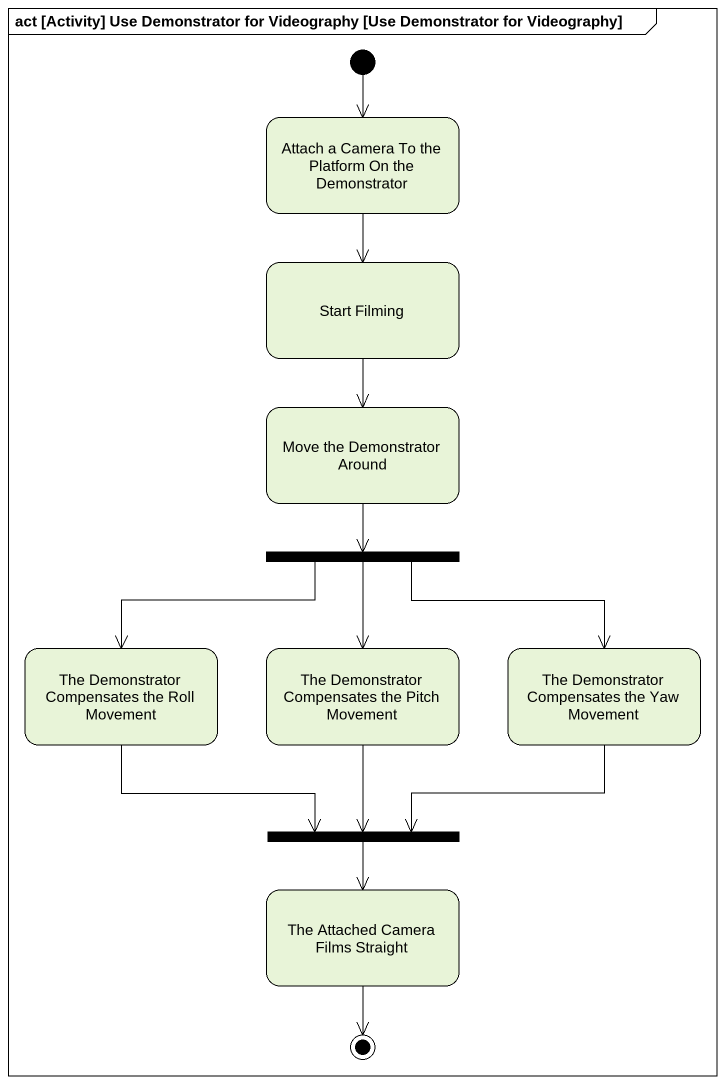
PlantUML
@startuml
mainframe act [Activity] Use Demonstrator for Videography [Use Demonstrator for Videography]
hide empty description
state "Attach a Camera To the Platform On the Demonstrator" as Attach_a_Camera_To_the
state "Start Filming" as Start_Filming
state "Move the Demonstrator Around" as Move_the_Demonstrator_Around
state fork1 <<fork>>
state "The Demonstrator Compensates the Roll Movement" as The_Demonstrator
state "The Demonstrator Compensates the Pitch Movement" as The_Demonstrator_2
state "The Demonstrator Compensates the Yaw Movement" as The_Demonstrator_3
state fork2 <<join>>
state "The Attached Camera Films Straight" as The_Attached_Camera_Films
[*] --> Attach_a_Camera_To_the
Attach_a_Camera_To_the --> Start_Filming
Start_Filming --> Move_the_Demonstrator_Around
Move_the_Demonstrator_Around --> fork1
fork1 -left-> The_Demonstrator
fork1 --> The_Demonstrator_2
fork1 -right-> The_Demonstrator_3
The_Demonstrator -right-> fork2
The_Demonstrator_2 --> fork2
The_Demonstrator_3 -left-> fork2
fork2 --> The_Attached_Camera_Films
The_Attached_Camera_Films --> [*]
@enduml
